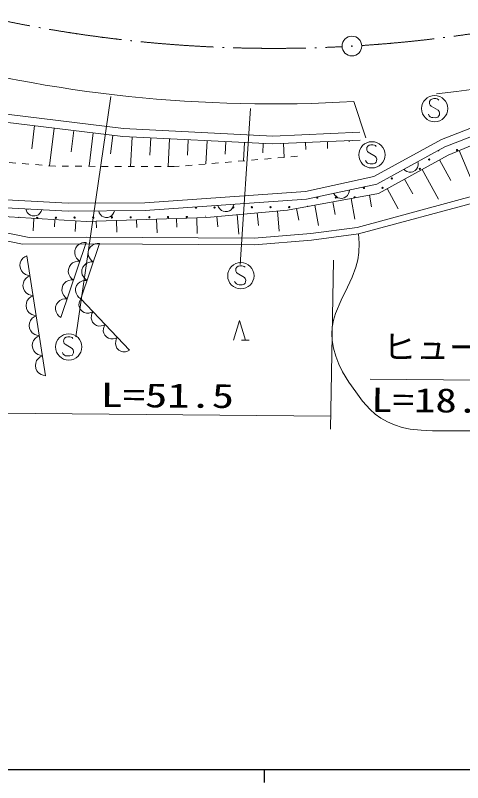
# Model space of a CAD drawing. Units: millimetres, scale not verified. Extents: x 40000 to 680000, y 20000 to 380000.
# Drawn here: x 149145 to 183023, y 204000 to 262109 of the extents above; entities that cross this region are included whole.
import ezdxf
from ezdxf.enums import TextEntityAlignment as Align

# ---------------------------------------------------------------- set-up
doc = ezdxf.new("R2010")
doc.units = ezdxf.units.MM
doc.header["$LTSCALE"] = 1000
doc.linetypes.add('USER1', pattern=[1, 0.5, -0.5])
doc.linetypes.add('USER4', pattern=[7.000001, 5.508197, -0.688525, 0.114754, -0.688525])
for name, color, linetype, lineweight in [('M-TTL-BAND', 7, 'Continuous', 25), ('S-BGD', 1, 'Continuous', 13), ('S-BGD-HTXT', 6, 'Continuous', 13), ('S-BMK', 3, 'USER4', 13)]:
    doc.layers.add(name, color=color, linetype=linetype, lineweight=lineweight)
doc.styles.add('ＭＳ ゴシック', font='')
doc.styles.get('ＭＳ ゴシック').set_extended_font_data('MS Gothic')

# ---------------------------------------------------------------- blocks, each defined once
blk = doc.blocks.new('BUHIN27')
at = {"layer": 'S-BGD'}
blk.add_lwpolyline([(453, 619), (276, 677), (101, 691), (-123, 669), (-297, 588), (-450, 476), (-590, 284), (-650, 105), (-675, -86), (-627, -306), (-559, -465), (-453, -619)], dxfattribs=at)
blk = doc.blocks.new('BUHIN28')
at = {"layer": 'S-BGD'}
blk.add_lwpolyline([(673, 332), (546, 462), (401, 553), (197, 637), (9, 645), (-175, 617), (-383, 514), (-517, 386), (-625, 232), (-683, 19), (-696, -151), (-673, -332)], dxfattribs=at)
blk = doc.blocks.new('BUHIN29')
at = {"layer": 'S-BGD'}
blk.add_lwpolyline([(663, 326), (538, 454), (395, 544), (194, 626), (9, 634), (-171, 607), (-377, 506), (-508, 380), (-615, 229), (-672, 19), (-685, -147), (-663, -326)], dxfattribs=at)
blk = doc.blocks.new('BUHIN30')
at = {"layer": 'S-BGD'}
blk.add_lwpolyline([(18, 670), (-137, 624), (-270, 547), (-421, 421), (-505, 275), (-560, 119), (-566, -88), (-520, -247), (-443, -397), (-300, -532), (-171, -612), (-18, -670)], dxfattribs=at)
blk = doc.blocks.new('BUHIN158')
at = {"layer": 'S-BGD'}
blk.add_lwpolyline([(677, 231), (682, 312), (654, 390), (595, 479), (486, 590), (370, 658), (240, 684), (116, 653), (30, 576), (-20, 520), (-63, 421), (-54, 333), (104, -277), (81, -383), (20, -499), (-72, -576), (-165, -617), (-278, -630), (-419, -551), (-580, -387), (-639, -305), (-674, -206), (-676, -96), (-643, 34)], dxfattribs=at)
blk.add_circle((0, 0), 995, dxfattribs=at)
blk = doc.blocks.new('BUHIN161')
at = {"layer": 'S-BGD'}
blk.add_line((-430, -627), (-10, -1055), dxfattribs=at)
blk.add_lwpolyline([(-853, -196), (535, 525), (-212, -849)], dxfattribs=at)
blk = doc.blocks.new('BUHIN162')
at = {"layer": 'S-BGD'}
blk.add_circle((0, 0), 22.5, dxfattribs=at)
at = {"layer": 'S-BMK', "linetype": 'Continuous'}
blk.add_circle((0, 0), 746, dxfattribs=at)

msp = doc.modelspace()

# ---------------------------------------------------------------- linework, layer by layer
at = {"layer": 'M-TTL-BAND'}
for p, q in [((40000, 205000), (579000, 205000)), ((168000, 205000), (168000, 204000))]:
    msp.add_line(p, q, dxfattribs=at)
at = {"layer": 'S-BGD'}
for p, q in [((156366, 255975), (153734, 237757)), ((174778, 255587), (175696, 252827)), ((148470, 254623), (157329, 253528)), ((166963, 255057), (166180, 243250)), ((148371, 254031), (157277, 252930)), ((181428, 252704), (185389, 254256)), ((150598, 253755), (150381, 252004)), ((152082, 253572), (151729, 250718)), ((153566, 253389), (153365, 251764)), ((157329, 253528), (168634, 252967)), ((181683, 252160), (185550, 253674)), ((155050, 253205), (154738, 250675)), ((156535, 253022), (156360, 251610)), ((157277, 252930), (168633, 252367)), ((157987, 252895), (157876, 250664)), ((159406, 252824), (159342, 251525)), ((168634, 252967), (175232, 253262)), ((181925, 251531), (185301, 252926)), ((160826, 252754), (160721, 250654)), ((162245, 252683), (162187, 251513)), ((163664, 252613), (163577, 250853)), ((165084, 252543), (165037, 251600)), ((166503, 252472), (166435, 251092)), ((167923, 252402), (167887, 251687)), ((168633, 252367), (175258, 252662)), ((169461, 252404), (169508, 251349)), ((171117, 252477), (171141, 251951)), ((172774, 252551), (172797, 252025)), ((174430, 252625), (174435, 252520)), ((176307, 249897), (181428, 252704)), ((176519, 249329), (181683, 252160)), ((182769, 251880), (183864, 249231)), ((176648, 248625), (181925, 251531)), ((181266, 251168), (182127, 249604)), ((171109, 248777), (176307, 249897)), ((179946, 250441), (181182, 248197)), ((171194, 248182), (176519, 249329)), ((178627, 249715), (179249, 248585)), ((158957, 247920), (171109, 248777)), ((177307, 248988), (178145, 247468)), ((148004, 248153), (153147, 247885)), ((158980, 247320), (171194, 248182)), ((169758, 247364), (176648, 248625)), ((174581, 248246), (174867, 246680)), ((175042, 246050), (184321, 248557)), ((184649, 248128), (175141, 245559)), ((175959, 248499), (176122, 247604)), ((147954, 247554), (153133, 247285)), ((153147, 247885), (158957, 247920)), ((171825, 247742), (172108, 246195)), ((173203, 247994), (173378, 247035)), ((141821, 247265), (154517, 246485)), ((153133, 247285), (158980, 247320)), ((163640, 246809), (169758, 247364)), ((165934, 247017), (166067, 245549)), ((167464, 247155), (167551, 246190)), ((168993, 247294), (169132, 245766)), ((170447, 247490), (170611, 246593)), ((150555, 246729), (150497, 245778)), ((152140, 246631), (152108, 246105)), ((153725, 246534), (153676, 245731)), ((154517, 246485), (163640, 246809)), ((155278, 246512), (155295, 246029)), ((156798, 246566), (156829, 245685)), ((158318, 246620), (158339, 246045)), ((159839, 246674), (159875, 245640)), ((161359, 246728), (161383, 246062)), ((162879, 246782), (162922, 245595)), ((164404, 246878), (164476, 246094)), ((144947, 246379), (150200, 245282)), ((171522, 245585), (175042, 246050)), ((149677, 244778), (144787, 245800)), ((150200, 245282), (154525, 245313)), ((154525, 245313), (167236, 245232)), ((167236, 245232), (171522, 245585)), ((175141, 245559), (171575, 245088)), ((154525, 244813), (149677, 244778)), ((154519, 244910), (152589, 239223)), ((155527, 244831), (154097, 240635)), ((167255, 244732), (154525, 244813)), ((171575, 245088), (167255, 244732)), ((150023, 243908), (151435, 234816)), ((154097, 240635), (157783, 236741))]:
    msp.add_line(p, q, dxfattribs=at)
at = {"layer": 'S-BGD', "linetype": 'USER1'}
for p, q in [((152162, 250684), (142642, 251434)), ((170509, 251432), (161179, 250652)), ((161179, 250652), (152162, 250684))]:
    msp.add_line(p, q, dxfattribs=at)
at = {"layer": 'S-BGD'}
for points in [[(179627, 251033), (179651, 250889), (179644, 250751), (179608, 250581), (179527, 250454), (179423, 250350), (179260, 250260), (179116, 250229), (178966, 250229), (178800, 250288), (178681, 250356), (178575, 250456)], [(174443, 248881), (174425, 248736), (174379, 248607), (174296, 248454), (174182, 248356), (174053, 248285), (173871, 248246), (173724, 248257), (173580, 248300), (173438, 248404), (173343, 248503), (173270, 248629)], [(165685, 247793), (165647, 247652), (165584, 247530), (165479, 247391), (165353, 247309), (165215, 247258), (165029, 247245), (164886, 247276), (164749, 247339), (164623, 247462), (164543, 247574), (164488, 247709)], [(151143, 247389), (151088, 247253), (151010, 247140), (150889, 247014), (150753, 246949), (150610, 246915), (150425, 246924), (150286, 246974), (150158, 247052), (150048, 247190), (149982, 247311), (149944, 247451)], [(156657, 247306), (156609, 247168), (156538, 247050), (156425, 246918), (156293, 246845), (156153, 246802), (155967, 246801), (155825, 246842), (155693, 246913), (155575, 247045), (155502, 247161), (155457, 247299)], [(175141, 245559), (175186, 244849), (175171, 244146), (175084, 243590), (174935, 243032), (174653, 242276), (174308, 241524), (173817, 240535), (173389, 239539), (173235, 239030), (173137, 238499), (173107, 237996), (173139, 237486), (173241, 236896), (173406, 236305), (173642, 235692), (173933, 235103), (174397, 234336), (174920, 233588), (175448, 232900), (176016, 232258), (176397, 231912), (176820, 231610), (177328, 231324), (177864, 231093), (178448, 230907), (179044, 230781), (179886, 230682), (180745, 230642), (183810, 230655)]]:
    msp.add_lwpolyline(points, dxfattribs=at)
for centre in [(182598, 251910), (180481, 251190), (179778, 250479), (177661, 249759), (175543, 249040), (176958, 249048), (173426, 248320), (164238, 247558), (165653, 247567), (167067, 247575), (168481, 247583), (169895, 247592), (150808, 246771), (152222, 246780), (153636, 246788), (155050, 246796), (156465, 246805), (157879, 246813), (159293, 246822), (160707, 246830), (162121, 246838)]:
    msp.add_circle(centre, 49.8, dxfattribs=at)
for centre, radius, start, end in [((168573, 359059), 103658, 235.79382, 273.43201), ((170530, 355041), 99425, 276.06439, 304.24976), ((181183, 251902), 49.8, 224.63141, 12.8397), ((172012, 248311), 49.8, 126.15835, 78.14875), ((174841, 248328), 49.8, 327.47988, 233.2669), ((162824, 247550), 49.8, 128.15405, 59.91934), ((171309, 247600), 49.8, 79.47694, 121.26984), ((150096, 247474), 49.8, 215.83556, 318.2131), ((149394, 246763), 49.8, 44.42671, 128.5398), ((163535, 246847), 49.8, 70.12607, 118.53342)]:
    msp.add_arc(centre, radius, start, end, dxfattribs=at)
at = {"layer": 'S-BGD-HTXT'}
for p, q in [((173249, 243570), (173008, 230769)), ((176028, 234552), (195238, 234375)), ((173027, 231744), (128157, 232158))]:
    msp.add_line(p, q, dxfattribs=at)
at = {"layer": 'S-BMK'}
for start, end in [(216.69977, 272.90472), (273.75421, 302.25452)]:
    msp.add_arc((168756, 360779), 101172, start, end, dxfattribs=at)

# ---------------------------------------------------------------- block references
at = {"rotation": 45}
for name, p in [('BUHIN162', (174632, 259782)), ('BUHIN158', (180904, 255045)), ('BUHIN158', (176149, 251546)), ('BUHIN28', (154278, 244199)), ('BUHIN29', (155289, 244132)), ('BUHIN27', (150141, 243150)), ('BUHIN28', (153795, 242777)), ('BUHIN29', (154812, 242733)), ('BUHIN158', (166225, 242388)), ('BUHIN27', (150376, 241635)), ('BUHIN28', (153313, 241356)), ('BUHIN29', (154336, 241335)), ('BUHIN27', (150611, 240120)), ('BUHIN28', (152830, 239934)), ('BUHIN30', (154558, 240149)), ('BUHIN27', (150847, 238604)), ('BUHIN30', (155480, 239175)), ('BUHIN161', (166124, 238254)), ('BUHIN158', (153187, 236998)), ('BUHIN30', (156401, 238201)), ('BUHIN27', (151082, 237089)), ('BUHIN30', (157323, 237227)), ('BUHIN27', (151317, 235574))]:
    msp.add_blockref(name, p, dxfattribs=at)

# ---------------------------------------------------------------- texts
at = {"layer": 'S-BGD-HTXT', "style": 'ＭＳ ゴシック'}
msp.add_text('ヒューム管', height=1833, rotation=359.5, dxfattribs=at).set_placement((176983, 235547), align=Align.BOTTOM_LEFT)
for s, width, p in [('L=51.5', 1.35, (155592, 231905)), ('L=18.0 φ600', 1.3, (176086, 231536))]:
    msp.add_text(s, height=1833, rotation=359.5, dxfattribs=dict(at, width=width)).set_placement(p, align=Align.BOTTOM_LEFT)

doc.saveas('drawing.dxf')
